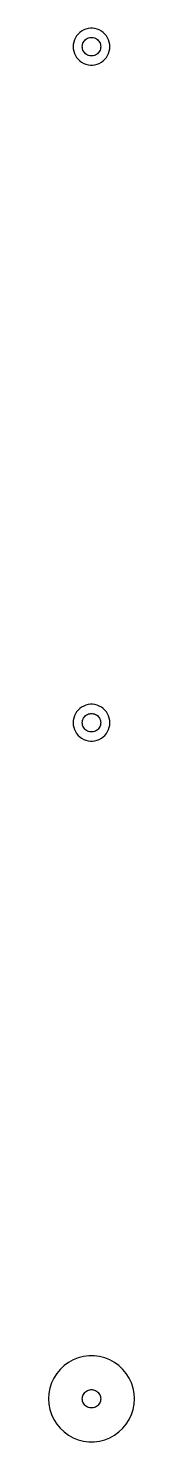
# Model space of a CAD drawing. Header units: metres. Extents: x -7 to 7, y 213 to 443.
import ezdxf

# ---------------------------------------------------------------- set-up
doc = ezdxf.new("R2010")
doc.units = ezdxf.units.M

msp = doc.modelspace()

# ---------------------------------------------------------------- linework, layer by layer
for p, q in [((-2.42705, 441.763), (-2.62891, 441.445)), ((-2.1869, 442.054), (-2.42705, 441.763)), ((-1.91226, 442.312), (-2.1869, 442.054)), ((-1.60747, 442.533), (-1.91226, 442.312)), ((-1.27733, 442.714), (-1.60747, 442.533)), ((-0.927048, 442.853), (-1.27733, 442.714)), ((-0.562134, 442.947), (-0.927048, 442.853)), ((-0.18837, 442.994), (-0.562134, 442.947)), ((0.18837, 442.994), (-0.18837, 442.994)), ((0.562134, 442.947), (0.18837, 442.994)), ((0.927048, 442.853), (0.562134, 442.947)), ((1.27733, 442.714), (0.927048, 442.853)), ((1.60747, 442.533), (1.27733, 442.714)), ((1.91226, 442.312), (1.60747, 442.533)), ((2.1869, 442.054), (1.91226, 442.312)), ((2.42705, 441.763), (2.1869, 442.054)), ((2.62891, 441.445), (2.42705, 441.763)), ((-2.97633, 440.376), (-3, 440)), ((-3, 440), (-2.97633, 439.624)), ((-2.90575, 440.746), (-2.97633, 440.376)), ((-2.97633, 439.624), (-2.90575, 439.254)), ((-2.78932, 441.104), (-2.90575, 440.746)), ((-2.62891, 441.445), (-2.78932, 441.104)), ((-1.5, 440), (-1.48816, 440.188)), ((-1.48816, 439.812), (-1.5, 440)), ((-1.48816, 440.188), (-1.45287, 440.373)), ((-1.45287, 439.627), (-1.48816, 439.812)), ((-1.45287, 440.373), (-1.39465, 440.552)), ((-1.39465, 439.448), (-1.45287, 439.627)), ((-1.39465, 440.552), (-1.31445, 440.723)), ((-1.31445, 439.277), (-1.39465, 439.448)), ((-1.31445, 440.723), (-1.21352, 440.882)), ((-1.21352, 439.118), (-1.31445, 439.277)), ((-1.21352, 440.882), (-1.09344, 441.027)), ((-1.09344, 441.027), (-0.956131, 441.156)), ((-0.956131, 441.156), (-0.803726, 441.266)), ((-0.803726, 441.266), (-0.638657, 441.357)), ((-0.638657, 441.357), (-0.463516, 441.427)), ((-0.463516, 441.427), (-0.281067, 441.473)), ((-0.281067, 441.473), (-0.094177, 441.497)), ((-0.094177, 441.497), (0.094177, 441.497)), ((0.094177, 441.497), (0.281067, 441.473)), ((0.281067, 441.473), (0.463516, 441.427)), ((0.463516, 441.427), (0.638657, 441.357)), ((0.638657, 441.357), (0.803726, 441.266)), ((0.803726, 441.266), (0.956131, 441.156)), ((0.956131, 441.156), (1.09344, 441.027)), ((1.09344, 441.027), (1.21352, 440.882)), ((1.21352, 440.882), (1.31445, 440.723)), ((1.31445, 439.277), (1.21352, 439.118)), ((1.31445, 440.723), (1.39465, 440.552)), ((1.39465, 439.448), (1.31445, 439.277)), ((1.39465, 440.552), (1.45287, 440.373)), ((1.45287, 439.627), (1.39465, 439.448)), ((1.45287, 440.373), (1.48816, 440.188)), ((1.48816, 439.812), (1.45287, 439.627)), ((1.48816, 440.188), (1.5, 440)), ((1.5, 440), (1.48816, 439.812)), ((2.78932, 441.104), (2.62891, 441.445)), ((2.90575, 440.746), (2.78932, 441.104)), ((2.97633, 440.376), (2.90575, 440.746)), ((2.90575, 439.254), (2.97633, 439.624)), ((3, 440), (2.97633, 440.376)), ((2.97633, 439.624), (3, 440)), ((-2.90575, 439.254), (-2.78932, 438.896)), ((-2.78932, 438.896), (-2.62891, 438.555)), ((-2.62891, 438.555), (-2.42705, 438.237)), ((-2.42705, 438.237), (-2.1869, 437.946)), ((-2.1869, 437.946), (-1.91226, 437.688)), ((-1.91226, 437.688), (-1.60747, 437.467)), ((-1.60747, 437.467), (-1.27733, 437.286)), ((-1.27733, 437.286), (-0.927048, 437.147)), ((-1.09344, 438.973), (-1.21352, 439.118)), ((-0.956131, 438.844), (-1.09344, 438.973)), ((-0.803726, 438.734), (-0.956131, 438.844)), ((-0.927048, 437.147), (-0.562134, 437.053)), ((-0.638657, 438.643), (-0.803726, 438.734)), ((-0.463516, 438.573), (-0.638657, 438.643)), ((-0.562134, 437.053), (-0.18837, 437.006)), ((-0.281067, 438.527), (-0.463516, 438.573)), ((-0.094177, 438.503), (-0.281067, 438.527)), ((-0.18837, 437.006), (0.18837, 437.006)), ((0.094177, 438.503), (-0.094177, 438.503)), ((0.281067, 438.527), (0.094177, 438.503)), ((0.18837, 437.006), (0.562134, 437.053)), ((0.463516, 438.573), (0.281067, 438.527)), ((0.638657, 438.643), (0.463516, 438.573)), ((0.562134, 437.053), (0.927048, 437.147)), ((0.803726, 438.734), (0.638657, 438.643)), ((0.956131, 438.844), (0.803726, 438.734)), ((0.927048, 437.147), (1.27733, 437.286)), ((1.09344, 438.973), (0.956131, 438.844)), ((1.21352, 439.118), (1.09344, 438.973)), ((1.27733, 437.286), (1.60747, 437.467)), ((1.60747, 437.467), (1.91226, 437.688)), ((1.91226, 437.688), (2.1869, 437.946)), ((2.1869, 437.946), (2.42705, 438.237)), ((2.42705, 438.237), (2.62891, 438.555)), ((2.62891, 438.555), (2.78932, 438.896)), ((2.78932, 438.896), (2.90575, 439.254)), ((-2.62891, 331.445), (-2.78932, 331.104)), ((-2.42705, 331.763), (-2.62891, 331.445)), ((-2.1869, 332.054), (-2.42705, 331.763)), ((-1.91226, 332.312), (-2.1869, 332.054)), ((-1.60747, 332.533), (-1.91226, 332.312)), ((-1.27733, 332.714), (-1.60747, 332.533)), ((-0.927048, 332.853), (-1.27733, 332.714)), ((-0.956131, 331.156), (-0.803726, 331.266)), ((-0.562134, 332.947), (-0.927048, 332.853)), ((-0.803726, 331.266), (-0.638657, 331.357)), ((-0.638657, 331.357), (-0.463516, 331.427)), ((-0.18837, 332.994), (-0.562134, 332.947)), ((-0.463516, 331.427), (-0.281067, 331.473)), ((-0.281067, 331.473), (-0.094177, 331.497)), ((0.18837, 332.994), (-0.18837, 332.994)), ((-0.094177, 331.497), (0.094177, 331.497)), ((0.094177, 331.497), (0.281067, 331.473)), ((0.562134, 332.947), (0.18837, 332.994)), ((0.281067, 331.473), (0.463516, 331.427)), ((0.463516, 331.427), (0.638657, 331.357)), ((0.927048, 332.853), (0.562134, 332.947)), ((0.638657, 331.357), (0.803726, 331.266)), ((0.803726, 331.266), (0.956131, 331.156)), ((1.27733, 332.714), (0.927048, 332.853)), ((1.60747, 332.533), (1.27733, 332.714)), ((1.91226, 332.312), (1.60747, 332.533)), ((2.1869, 332.054), (1.91226, 332.312)), ((2.42705, 331.763), (2.1869, 332.054)), ((2.62891, 331.445), (2.42705, 331.763)), ((2.78932, 331.104), (2.62891, 331.445)), ((-2.97633, 330.376), (-3, 330)), ((-3, 330), (-2.97633, 329.624)), ((-2.90575, 330.746), (-2.97633, 330.376)), ((-2.97633, 329.624), (-2.90575, 329.254)), ((-2.78932, 331.104), (-2.90575, 330.746)), ((-2.90575, 329.254), (-2.78932, 328.896)), ((-2.78932, 328.896), (-2.62891, 328.555)), ((-1.5, 330), (-1.48816, 330.188)), ((-1.48816, 329.812), (-1.5, 330)), ((-1.48816, 330.188), (-1.45287, 330.373)), ((-1.45287, 329.627), (-1.48816, 329.812)), ((-1.45287, 330.373), (-1.39465, 330.552)), ((-1.39465, 329.448), (-1.45287, 329.627)), ((-1.39465, 330.552), (-1.31445, 330.723)), ((-1.31445, 329.277), (-1.39465, 329.448)), ((-1.31445, 330.723), (-1.21352, 330.882)), ((-1.21352, 329.118), (-1.31445, 329.277)), ((-1.21352, 330.882), (-1.09344, 331.027)), ((-1.09344, 328.973), (-1.21352, 329.118)), ((-1.09344, 331.027), (-0.956131, 331.156)), ((-0.956131, 328.844), (-1.09344, 328.973)), ((0.956131, 331.156), (1.09344, 331.027)), ((1.09344, 328.973), (0.956131, 328.844)), ((1.09344, 331.027), (1.21352, 330.882)), ((1.21352, 329.118), (1.09344, 328.973)), ((1.21352, 330.882), (1.31445, 330.723)), ((1.31445, 329.277), (1.21352, 329.118)), ((1.31445, 330.723), (1.39465, 330.552)), ((1.39465, 329.448), (1.31445, 329.277)), ((1.39465, 330.552), (1.45287, 330.373)), ((1.45287, 329.627), (1.39465, 329.448)), ((1.45287, 330.373), (1.48816, 330.188)), ((1.48816, 329.812), (1.45287, 329.627)), ((1.48816, 330.188), (1.5, 330)), ((1.5, 330), (1.48816, 329.812)), ((2.62891, 328.555), (2.78932, 328.896)), ((2.90575, 330.746), (2.78932, 331.104)), ((2.78932, 328.896), (2.90575, 329.254)), ((2.97633, 330.376), (2.90575, 330.746)), ((2.90575, 329.254), (2.97633, 329.624)), ((3, 330), (2.97633, 330.376)), ((2.97633, 329.624), (3, 330)), ((-2.62891, 328.555), (-2.42705, 328.237)), ((-2.42705, 328.237), (-2.1869, 327.946)), ((-2.1869, 327.946), (-1.91226, 327.688)), ((-1.91226, 327.688), (-1.60747, 327.467)), ((-1.60747, 327.467), (-1.27733, 327.286)), ((-1.27733, 327.286), (-0.927048, 327.147)), ((-0.803726, 328.734), (-0.956131, 328.844)), ((-0.927048, 327.147), (-0.562134, 327.053)), ((-0.638657, 328.643), (-0.803726, 328.734)), ((-0.463516, 328.573), (-0.638657, 328.643)), ((-0.562134, 327.053), (-0.18837, 327.006)), ((-0.281067, 328.527), (-0.463516, 328.573)), ((-0.094177, 328.503), (-0.281067, 328.527)), ((-0.18837, 327.006), (0.18837, 327.006)), ((0.094177, 328.503), (-0.094177, 328.503)), ((0.281067, 328.527), (0.094177, 328.503)), ((0.18837, 327.006), (0.562134, 327.053)), ((0.463516, 328.573), (0.281067, 328.527)), ((0.638657, 328.643), (0.463516, 328.573)), ((0.562134, 327.053), (0.927048, 327.147)), ((0.803726, 328.734), (0.638657, 328.643)), ((0.956131, 328.844), (0.803726, 328.734)), ((0.927048, 327.147), (1.27733, 327.286)), ((1.27733, 327.286), (1.60747, 327.467)), ((1.60747, 327.467), (1.91226, 327.688)), ((1.91226, 327.688), (2.1869, 327.946)), ((2.1869, 327.946), (2.42705, 328.237)), ((2.42705, 328.237), (2.62891, 328.555)), ((-4.46196, 225.394), (-5.10277, 224.792)), ((-3.75078, 225.91), (-4.46196, 225.394)), ((-2.98045, 226.334), (-3.75078, 225.91)), ((-2.16312, 226.657), (-2.98045, 226.334)), ((-1.31166, 226.876), (-2.16312, 226.657)), ((-0.439529, 226.986), (-1.31166, 226.876)), ((0.439529, 226.986), (-0.439529, 226.986)), ((1.31166, 226.876), (0.439529, 226.986)), ((2.16312, 226.657), (1.31166, 226.876)), ((2.98045, 226.334), (2.16312, 226.657)), ((3.75078, 225.91), (2.98045, 226.334)), ((4.46196, 225.394), (3.75078, 225.91)), ((5.10277, 224.792), (4.46196, 225.394)), ((-6.13414, 223.372), (-6.50842, 222.577)), ((-5.66312, 224.114), (-6.13414, 223.372)), ((-5.10277, 224.792), (-5.66312, 224.114)), ((5.66312, 224.114), (5.10277, 224.792)), ((6.13414, 223.372), (5.66312, 224.114)), ((6.50842, 222.577), (6.13414, 223.372)), ((-6.94479, 220.877), (-7, 220)), ((-6.78008, 221.741), (-6.94479, 220.877)), ((-6.50842, 222.577), (-6.78008, 221.741)), ((-1.31445, 220.723), (-1.21352, 220.882)), ((-1.21352, 220.882), (-1.09344, 221.027)), ((-1.09344, 221.027), (-0.956131, 221.156)), ((-0.956131, 221.156), (-0.803726, 221.266)), ((-0.803726, 221.266), (-0.638657, 221.357)), ((-0.638657, 221.357), (-0.463516, 221.427)), ((-0.463516, 221.427), (-0.281067, 221.473)), ((-0.281067, 221.473), (-0.094177, 221.497)), ((-0.094177, 221.497), (0.094177, 221.497)), ((0.094177, 221.497), (0.281067, 221.473)), ((0.281067, 221.473), (0.463516, 221.427)), ((0.463516, 221.427), (0.638657, 221.357)), ((0.638657, 221.357), (0.803726, 221.266)), ((0.803726, 221.266), (0.956131, 221.156)), ((0.956131, 221.156), (1.09344, 221.027)), ((1.09344, 221.027), (1.21352, 220.882)), ((1.21352, 220.882), (1.31445, 220.723)), ((6.78008, 221.741), (6.50842, 222.577)), ((6.94479, 220.877), (6.78008, 221.741)), ((7, 220), (6.94479, 220.877)), ((-7, 220), (-6.94479, 219.123)), ((-6.94479, 219.123), (-6.78008, 218.259)), ((-1.5, 220), (-1.48816, 220.188)), ((-1.48816, 219.812), (-1.5, 220)), ((-1.48816, 220.188), (-1.45287, 220.373)), ((-1.45287, 219.627), (-1.48816, 219.812)), ((-1.45287, 220.373), (-1.39465, 220.552)), ((-1.39465, 219.448), (-1.45287, 219.627)), ((-1.39465, 220.552), (-1.31445, 220.723)), ((-1.31445, 219.277), (-1.39465, 219.448)), ((-1.21352, 219.118), (-1.31445, 219.277)), ((-1.09344, 218.973), (-1.21352, 219.118)), ((-0.956131, 218.844), (-1.09344, 218.973)), ((-0.803726, 218.734), (-0.956131, 218.844)), ((-0.638657, 218.643), (-0.803726, 218.734)), ((-0.463516, 218.573), (-0.638657, 218.643)), ((-0.281067, 218.527), (-0.463516, 218.573)), ((-0.094177, 218.503), (-0.281067, 218.527)), ((0.094177, 218.503), (-0.094177, 218.503)), ((0.281067, 218.527), (0.094177, 218.503)), ((0.463516, 218.573), (0.281067, 218.527)), ((0.638657, 218.643), (0.463516, 218.573)), ((0.803726, 218.734), (0.638657, 218.643)), ((0.956131, 218.844), (0.803726, 218.734)), ((1.09344, 218.973), (0.956131, 218.844)), ((1.21352, 219.118), (1.09344, 218.973)), ((1.31445, 219.277), (1.21352, 219.118)), ((1.31445, 220.723), (1.39465, 220.552)), ((1.39465, 219.448), (1.31445, 219.277)), ((1.39465, 220.552), (1.45287, 220.373)), ((1.45287, 219.627), (1.39465, 219.448)), ((1.45287, 220.373), (1.48816, 220.188)), ((1.48816, 219.812), (1.45287, 219.627)), ((1.48816, 220.188), (1.5, 220)), ((1.5, 220), (1.48816, 219.812)), ((6.78008, 218.259), (6.94479, 219.123)), ((6.94479, 219.123), (7, 220)), ((-6.78008, 218.259), (-6.50842, 217.423)), ((-6.50842, 217.423), (-6.13414, 216.628)), ((-6.13414, 216.628), (-5.66312, 215.886)), ((5.66312, 215.886), (6.13414, 216.628)), ((6.13414, 216.628), (6.50842, 217.423)), ((6.50842, 217.423), (6.78008, 218.259)), ((-5.66312, 215.886), (-5.10277, 215.208)), ((-5.10277, 215.208), (-4.46196, 214.606)), ((-4.46196, 214.606), (-3.75078, 214.09)), ((-3.75078, 214.09), (-2.98045, 213.666)), ((2.98045, 213.666), (3.75078, 214.09)), ((3.75078, 214.09), (4.46196, 214.606)), ((4.46196, 214.606), (5.10277, 215.208)), ((5.10277, 215.208), (5.66312, 215.886)), ((-2.98045, 213.666), (-2.16312, 213.343)), ((-2.16312, 213.343), (-1.31166, 213.124)), ((-1.31166, 213.124), (-0.439529, 213.014)), ((-0.439529, 213.014), (0.439529, 213.014)), ((0.439529, 213.014), (1.31166, 213.124)), ((1.31166, 213.124), (2.16312, 213.343)), ((2.16312, 213.343), (2.98045, 213.666))]:
    msp.add_line(p, q)

doc.saveas('drawing.dxf')
